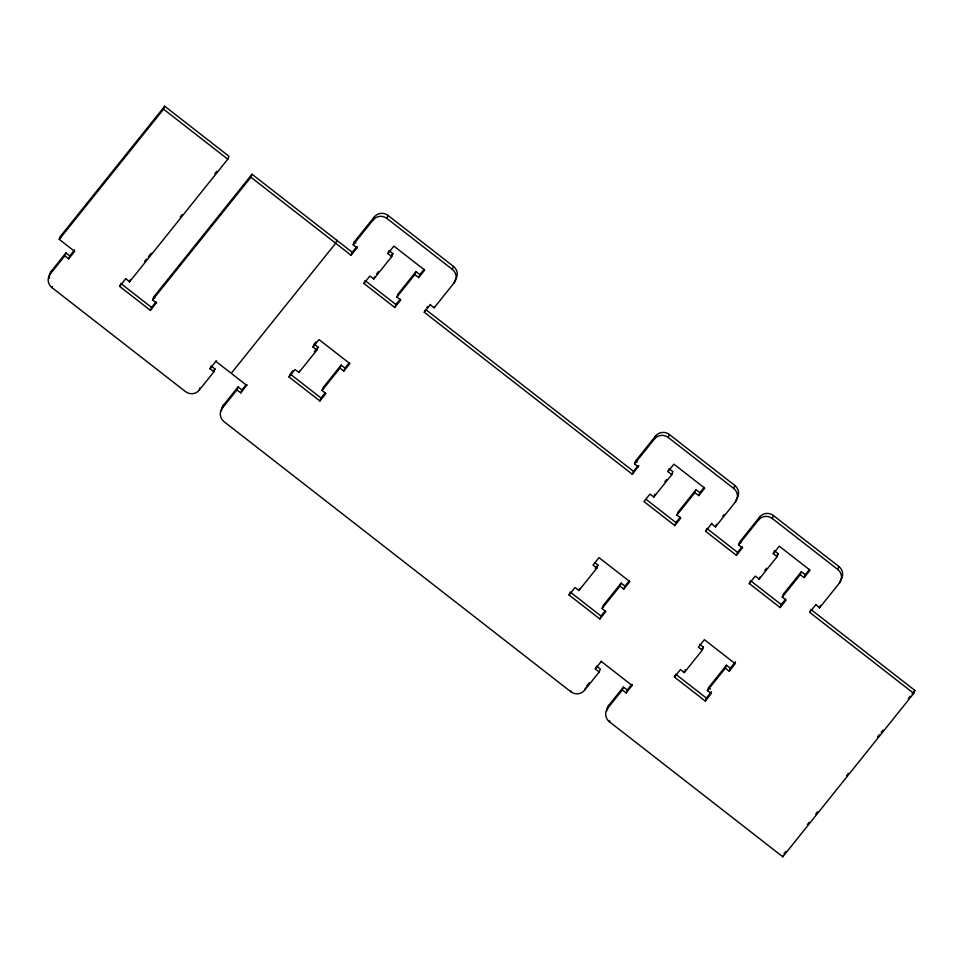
<?xml version="1.0" encoding="UTF-8"?>
<svg xmlns="http://www.w3.org/2000/svg" width="963" height="963" viewBox="0 0 963 963"><rect width="100%" height="100%" fill="white"/><g stroke="black" fill="none" stroke-linecap="round" stroke-linejoin="round"><path stroke-width="1.44" d="M68.674 258.866L69.793 255.893L65.941 252.896L64.822 255.869L68.674 258.866L74.669 251.391L59.249 239.39L60.368 236.417L164.685 106.207L228.917 156.223L227.786 159.196L129.463 281.93L125.756 278.548M211.342 366.109L214.954 368.925L213.834 371.899L199.148 390.232A9.786 9.558 20.7 0 1 185.51 391.616L51.918 287.588A9.786 9.558 20.7 0 1 50.196 274.106L51.328 271.133L65.941 252.896M51.918 287.588L52.339 286.468M59.249 239.39L163.566 109.18L164.685 106.207M156.584 302.563L150.457 310.411L119.629 286.396L120.327 284.542M129.463 281.93L130.306 279.691M156.439 302.936L152.587 299.926L153.707 296.953L252.029 174.231L352.205 252.282L351.086 255.255L250.91 177.204L252.029 174.231M150.457 310.411L151.576 307.438L156.066 301.828M199.148 390.232L199.774 388.558M199.847 388.366L200.123 387.632M213.834 371.899L210.115 368.528M210.403 367.782L210.885 366.482M209.982 368.901L216.242 360.68M231.589 372.874L335.666 243.254L336.821 240.244M596.47 666.011L600.322 669.008L599.203 671.981L584.553 690.266A9.786 9.558 20.7 0 1 570.866 691.747L224.03 421.662A9.786 9.558 20.7 0 1 222.309 408.18L223.428 405.206L238.078 386.933L241.93 389.931L240.81 392.904L236.958 389.907L238.078 386.933M240.81 392.904L247.01 384.875M341.119 365.109L339.999 368.083L343.851 371.08L344.983 368.107L341.119 365.109L323.159 387.535L322.039 390.509L325.891 393.506L319.897 400.981L289.069 376.978L289.815 374.992M289.069 376.978L295.063 369.503L298.915 372.5L299.662 370.514M298.915 372.5L316.875 350.075L313.023 347.065L313.769 345.091M351.086 255.255L357.068 247.78L353.216 244.783L354.336 241.809L374.306 216.892A9.786 9.558 20.7 0 1 388.005 215.423L453.513 266.438A9.786 9.558 20.7 0 1 455.234 279.908L455.018 280.462M316.875 350.075L318.007 347.101L314.143 344.092L315.864 341.961M357.068 247.78L357.357 247.046M353.216 244.783L373.187 219.865L374.306 216.892M373.187 219.865A9.786 9.558 20.7 0 1 386.873 218.396L388.005 215.423M363.942 283.483L365.061 280.51L395.889 304.513L394.77 307.486L363.942 283.483L369.924 276.008L373.776 279.005L391.748 256.579L392.868 253.606L389.016 250.597L387.896 253.57L391.748 256.579M319.897 400.981L321.016 398.008L325.301 392.663M373.776 279.005L374.523 277.019M394.77 307.486L400.752 300.011L396.9 297.013L398.02 294.04L415.992 271.614L419.844 274.611L418.724 277.585L414.872 274.587L415.992 271.614M638.89 465.55L632.402 474.326L424.298 312.277L424.936 310.604M424.298 312.277L430.437 304.428M430.292 304.802L434.144 307.799L434.566 306.691M434.144 307.799L454.115 282.881A9.786 9.558 20.7 0 0 452.393 269.411L453.513 266.438M454.115 282.881L454.957 280.654M621.123 583.133L619.991 586.106L623.843 589.103L624.975 586.13L621.123 583.133L603.151 605.558L602.031 608.532L605.883 611.529L599.889 619.004L569.061 595.002L569.807 593.015M569.061 595.002L575.055 587.526L578.907 590.524L579.654 588.549M638.397 466.85L634.545 463.853L635.664 460.88L655.622 435.95A9.786 9.558 20.7 0 1 669.321 434.482L734.841 485.496A9.786 9.558 20.7 0 1 736.551 498.978L736.201 499.905M578.907 590.524L596.867 568.098L597.999 565.125L595.11 562.874M632.402 474.326L633.522 471.352L638.024 465.743M634.545 463.853L654.503 438.923L655.622 435.95M570.866 691.747L571.143 691.001M654.503 438.923A9.786 9.558 20.7 0 1 668.202 437.455L669.321 434.482M599.889 619.004L601.02 616.031L605.294 610.698M696.032 489.673L694.901 492.647L698.765 495.644L699.884 492.671L696.032 489.673L678.06 512.099L676.941 515.073L680.793 518.07L674.798 525.545L643.97 501.542L649.965 494.067L653.817 497.064L654.936 494.091M584.553 690.266L585.396 688.039M671.789 474.639L667.925 471.641L669.056 468.668L672.908 471.665L671.789 474.639L653.817 497.064M599.203 671.981L595.351 668.984L596.121 666.938M595.351 668.984L601.478 661.136M674.798 525.545L675.93 522.572L680.203 517.239M810.798 609.386L914.85 690.411L913.731 693.384L782.823 856.793L609.398 721.744A9.786 9.558 20.7 0 1 607.677 708.274L608.809 705.301L623.446 687.016L627.298 690.026L626.179 692.987L622.327 689.99L623.446 687.016M609.398 721.744L609.748 720.818M626.179 692.987L632.306 685.15M742.581 547.502L736.454 555.35L705.626 531.335L706.12 530.035M705.626 531.335L711.826 523.306M711.609 523.86L715.473 526.869L716.448 524.269M715.473 526.869L735.431 501.952A9.786 9.558 20.7 0 0 733.71 488.47L734.841 485.496M735.431 501.952L736.069 500.279M726.499 665.192L725.38 668.166L729.232 671.163L730.351 668.19L726.499 665.192L708.527 687.618L707.408 690.591L711.26 693.589L705.277 701.064L674.437 677.061L675.195 675.075M674.437 677.061L680.432 669.586L684.284 672.583L685.403 669.61M742.449 547.875L738.585 544.865L739.716 541.904L759.675 516.975A9.786 9.558 20.7 0 1 773.373 515.506L838.893 566.521A9.786 9.558 20.7 0 1 840.603 580.003L839.483 582.976L819.525 607.894L815.805 604.523M736.454 555.35L737.574 552.377L742.076 546.767M684.284 672.583L702.256 650.157L703.375 647.184L699.523 644.187M738.585 544.865L758.555 519.948L759.675 516.975M758.555 519.948A9.786 9.558 20.7 0 1 772.254 518.479L773.373 515.506M801.36 571.697L800.241 574.67L804.093 577.668L805.224 574.694L801.36 571.697L783.4 594.123L782.269 597.096L786.133 600.093L780.138 607.569L749.31 583.566L750.057 581.58M705.277 701.064L706.397 698.091L711.525 691.687M749.31 583.566L755.293 576.091L759.157 579.088L759.903 577.114M759.157 579.088L777.117 556.662L773.265 553.665L774.011 551.679M777.117 556.662L778.248 553.689L774.384 550.692M780.138 607.569L781.258 604.595L785.543 599.263M913.731 693.384L809.678 612.36L810.172 611.06M819.525 607.894L819.802 607.147M820.007 606.594L820.5 605.294M839.483 582.976A9.786 9.558 20.7 0 0 837.762 569.494L838.893 566.521M782.823 856.793L783.244 855.674M50.196 274.106L64.822 255.869M69.793 255.893L74.669 249.814M119.629 286.396L125.611 278.921M144.631 261.418L146.508 259.083M148.386 256.748L151.191 253.233M180.213 217L182.091 214.665M214.869 173.761L216.735 171.414M152.587 299.926L250.91 177.204M213.28 371.008L214.954 368.925M222.309 408.18L236.958 389.907M241.93 389.931L246.047 384.791M352.205 252.282L356.695 246.684M291.043 372.934L292.764 370.791M313.023 347.065L319.018 339.59L349.846 363.605L343.851 371.08M387.896 253.57L393.879 246.095L424.707 270.109L418.724 277.585M314.407 351.579L318.007 347.101M376.702 273.793L378.495 271.542M391.074 255.845L392.868 253.606M322.039 390.509L339.999 368.083M396.9 297.013L414.872 274.587M344.983 368.107L349.256 362.762M395.889 304.513L400.163 299.168M419.844 274.611L424.129 269.267M426.922 307.438L427.668 306.499M667.925 471.641L673.919 464.166L704.747 488.169L698.765 495.644M595.303 568.495L597.999 565.125M664.819 481.765L666.613 479.514M602.031 608.532L619.991 586.106M676.941 515.073L694.901 492.647M624.975 586.13L629.248 580.797M699.884 492.671L704.158 487.338M623.843 589.103L629.838 581.628L599.01 557.625L593.015 565.1L596.867 568.098M586.599 686.15L589.344 682.719M722.828 516.108L724.08 514.543M607.677 708.274L622.327 689.99M627.298 690.026L631.8 684.416M773.265 553.665L779.26 546.19L810.088 570.192L804.093 577.668M764.766 570.517L766.56 568.266M776.443 555.94L778.248 553.689M701.582 649.435L703.375 647.184M782.269 597.096L800.241 574.67M707.408 690.591L725.38 668.166M730.351 668.19L735.479 661.786M805.224 574.694L809.498 569.362M729.232 671.163L735.214 663.688L704.386 639.685L698.404 647.16L702.256 650.157M809.678 612.36L815.661 604.884M783.942 853.82L785.808 851.485M807.319 824.641L809.185 822.306M815.733 814.132L817.599 811.797M846.585 775.612L848.463 773.289M877.449 737.104L879.315 734.769M881.193 732.434L883.059 730.098M908.302 698.584L910.179 696.249M912.045 693.914L914.85 690.411M386.873 218.396L452.393 269.411M668.202 437.455L733.71 488.47M772.254 518.479L837.762 569.494M354.336 241.809L355.78 242.941M635.664 460.88L637.109 461.999M739.716 541.904L740.92 542.831M425.429 309.304L633.522 471.352M706.746 528.362L737.574 552.377M163.566 109.18L227.786 159.196M646.281 499.496L675.93 522.572M750.43 580.593L781.258 604.595M708.527 687.618L710.453 689.123M290.188 374.005L321.016 398.008M570.18 592.028L601.02 616.031M675.569 674.088L706.397 698.091M153.707 296.953L154.911 297.892M60.368 236.417L61.331 237.163M120.748 283.423L151.576 307.438M215.965 361.426L246.793 385.429M601.345 661.509L632.173 685.512M49.342 278.187A9.786 9.558 20.7 0 1 51.328 271.133M221.382 410.864A9.786 9.558 20.7 0 1 223.428 405.206M606.75 710.947A9.786 9.558 20.7 0 1 608.809 705.301"/></g></svg>
